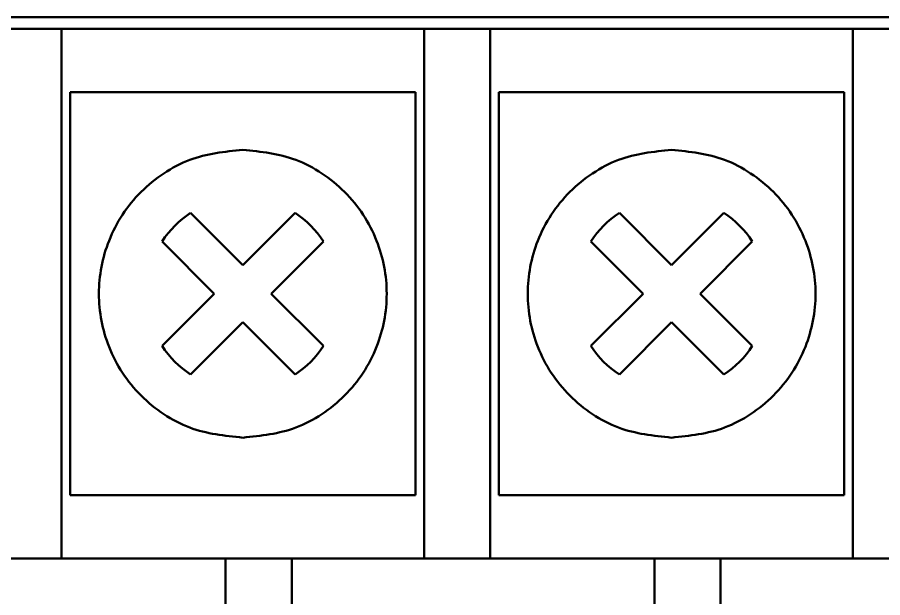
# Model space of a CAD drawing. Header units: millimetres. Extents: x 3520 to 8864, y 403 to 1747.
# Drawn here: x 7328.22 to 7343.25, y 1244.57 to 1254.65 of the extents above; entities that cross this region are included whole.
import ezdxf

# ---------------------------------------------------------------- set-up
doc = ezdxf.new("R2010")
doc.units = ezdxf.units.MM
doc.layers.add('main', color=5, linetype='Continuous', lineweight=50)

msp = doc.modelspace()

# ---------------------------------------------------------------- linework, layer by layer
at = {"layer": 'main', "color": 0, "linetype": 'Continuous'}
for p, q in [((7377.134, 1254.65, 1518.358), (7320.934, 1254.65, 1518.358)), ((7328.984, 1254.45, 1518.358), (7327.834, 1254.45, 1518.358)), ((7328.984, 1253.45, 1518.358), (7328.984, 1254.45, 1518.358)), ((7335.284, 1254.45, 1518.358), (7328.984, 1254.45, 1518.358)), ((7336.434, 1254.45, 1518.358), (7335.284, 1254.45, 1518.358)), ((7335.284, 1254.45, 1518.358), (7335.284, 1253.45, 1518.358)), ((7336.434, 1253.45, 1518.358), (7336.434, 1254.45, 1518.358)), ((7342.734, 1254.45, 1518.358), (7336.434, 1254.45, 1518.358)), ((7343.884, 1254.45, 1518.358), (7342.734, 1254.45, 1518.358)), ((7342.734, 1254.45, 1518.358), (7342.734, 1253.45, 1518.358)), ((7328.984, 1245.25, 1518.358), (7328.984, 1253.45, 1518.358)), ((7335.134, 1253.35, 1518.358), (7329.134, 1253.35, 1518.358)), ((7329.134, 1253.35, 1518.358), (7329.134, 1249.85, 1518.358)), ((7335.134, 1249.85, 1518.358), (7335.134, 1253.35, 1518.358)), ((7335.284, 1253.45, 1518.358), (7335.284, 1245.25, 1518.358)), ((7336.434, 1245.25, 1518.358), (7336.434, 1253.45, 1518.358)), ((7342.584, 1253.35, 1518.358), (7336.584, 1253.35, 1518.358)), ((7336.584, 1253.35, 1518.358), (7336.584, 1249.85, 1518.358)), ((7342.584, 1249.85, 1518.358), (7342.584, 1253.35, 1518.358)), ((7342.734, 1253.45, 1518.358), (7342.734, 1245.25, 1518.358)), ((7331.227, 1251.252, 1518.358), (7332.134, 1250.345, 1518.358)), ((7332.134, 1250.345, 1518.358), (7333.041, 1251.252, 1518.358)), ((7338.677, 1251.252, 1518.358), (7339.584, 1250.345, 1518.358)), ((7339.584, 1250.345, 1518.358), (7340.491, 1251.252, 1518.358)), ((7331.639, 1249.85, 1518.358), (7330.732, 1250.757, 1518.358)), ((7333.536, 1250.757, 1518.358), (7332.629, 1249.85, 1518.358)), ((7339.089, 1249.85, 1518.358), (7338.182, 1250.757, 1518.358)), ((7340.986, 1250.757, 1518.358), (7340.079, 1249.85, 1518.358)), ((7329.134, 1249.85, 1518.358), (7329.134, 1246.35, 1518.358)), ((7330.732, 1248.942, 1518.358), (7331.639, 1249.85, 1518.358)), ((7332.629, 1249.85, 1518.358), (7333.536, 1248.942, 1518.358)), ((7335.134, 1246.35, 1518.358), (7335.134, 1249.85, 1518.358)), ((7336.584, 1249.85, 1518.358), (7336.584, 1246.35, 1518.358)), ((7338.182, 1248.942, 1518.358), (7339.089, 1249.85, 1518.358)), ((7340.079, 1249.85, 1518.358), (7340.986, 1248.942, 1518.358)), ((7342.584, 1246.35, 1518.358), (7342.584, 1249.85, 1518.358)), ((7332.134, 1249.355, 1518.358), (7331.227, 1248.447, 1518.358)), ((7333.041, 1248.447, 1518.358), (7332.134, 1249.355, 1518.358)), ((7339.584, 1249.355, 1518.358), (7338.677, 1248.447, 1518.358)), ((7340.491, 1248.447, 1518.358), (7339.584, 1249.355, 1518.358)), ((7329.134, 1246.35, 1518.358), (7335.134, 1246.35, 1518.358)), ((7336.584, 1246.35, 1518.358), (7342.584, 1246.35, 1518.358)), ((7331.834, 1245.25, 1518.358), (7325.534, 1245.25, 1518.358)), ((7331.834, 1245.25, 1518.358), (7331.834, 1244.25, 1518.358)), ((7332.984, 1245.25, 1518.358), (7331.834, 1245.25, 1518.358)), ((7332.984, 1244.25, 1518.358), (7332.984, 1245.25, 1518.358)), ((7332.984, 1245.25, 1518.358), (7339.284, 1245.25, 1518.358)), ((7340.434, 1245.25, 1518.358), (7339.284, 1245.25, 1518.358)), ((7339.284, 1245.25, 1518.358), (7339.284, 1244.25, 1518.358)), ((7340.434, 1244.25, 1518.358), (7340.434, 1245.25, 1518.358)), ((7340.434, 1245.25, 1518.358), (7346.734, 1245.25, 1518.358))]:
    msp.add_line(p, q, dxfattribs=at)
for centre, start, end in [((7332.134, 1249.85, 1518.358), 122.9031, 147.0969), ((7332.134, 1249.85, 1518.358), 32.9031, 57.0969), ((7339.584, 1249.85, 1518.358), 122.9031, 147.0969), ((7339.584, 1249.85, 1518.358), 32.9031, 57.0969), ((7332.134, 1249.85, 1518.358), 212.9031, 237.0969), ((7332.134, 1249.85, 1518.358), 302.9031, 327.0969), ((7339.584, 1249.85, 1518.358), 212.9031, 237.0969), ((7339.584, 1249.85, 1518.358), 302.9031, 327.0969)]:
    msp.add_arc(centre, 1.67, start, end, dxfattribs=at)
for points, knots in [([(7332.134, 1247.35, 1518.358), (7331.82, 1247.383, 1518.358), (7331.334, 1247.435, 1518.358), (7330.751, 1247.746, 1518.358), (7330.354, 1248.069, 1518.358), (7330.029, 1248.467, 1518.358), (7329.728, 1249.05, 1518.358), (7329.573, 1249.85, 1518.358), (7329.728, 1250.649, 1518.358), (7330.029, 1251.232, 1518.358), (7330.354, 1251.63, 1518.358), (7330.751, 1251.953, 1518.358), (7331.334, 1252.264, 1518.358), (7331.82, 1252.316, 1518.358), (7332.134, 1252.35, 1518.358)], [0, 0, 0, 0, 0.119721, 0.184895, 0.25, 0.315173, 0.380278, 0.5, 0.619721, 0.684895, 0.75, 0.815173, 0.880279, 1, 1, 1, 1]), ([(7332.134, 1252.35, 1518.358), (7332.448, 1252.316, 1518.358), (7332.934, 1252.264, 1518.358), (7333.517, 1251.953, 1518.358), (7333.914, 1251.63, 1518.358), (7334.239, 1251.232, 1518.358), (7334.54, 1250.649, 1518.358), (7334.695, 1249.85, 1518.358), (7334.54, 1249.05, 1518.358), (7334.239, 1248.467, 1518.358), (7333.914, 1248.069, 1518.358), (7333.516, 1247.746, 1518.358), (7332.934, 1247.435, 1518.358), (7332.448, 1247.383, 1518.358), (7332.134, 1247.35, 1518.358)], [0, 0, 0, 0, 0.119721, 0.184895, 0.25, 0.315173, 0.380279, 0.5, 0.619722, 0.684895, 0.75, 0.815174, 0.880279, 1, 1, 1, 1]), ([(7339.584, 1247.35, 1518.358), (7339.27, 1247.383, 1518.358), (7338.784, 1247.435, 1518.358), (7338.201, 1247.746, 1518.358), (7337.804, 1248.069, 1518.358), (7337.479, 1248.467, 1518.358), (7337.178, 1249.05, 1518.358), (7337.023, 1249.85, 1518.358), (7337.178, 1250.649, 1518.358), (7337.479, 1251.232, 1518.358), (7337.804, 1251.63, 1518.358), (7338.201, 1251.953, 1518.358), (7338.784, 1252.264, 1518.358), (7339.27, 1252.316, 1518.358), (7339.584, 1252.35, 1518.358)], [0, 0, 0, 0, 0.119721, 0.184895, 0.25, 0.315173, 0.380278, 0.5, 0.619721, 0.684895, 0.75, 0.815173, 0.880279, 1, 1, 1, 1]), ([(7339.584, 1252.35, 1518.358), (7339.898, 1252.316, 1518.358), (7340.384, 1252.264, 1518.358), (7340.967, 1251.953, 1518.358), (7341.364, 1251.63, 1518.358), (7341.689, 1251.232, 1518.358), (7341.99, 1250.649, 1518.358), (7342.145, 1249.85, 1518.358), (7341.99, 1249.05, 1518.358), (7341.689, 1248.467, 1518.358), (7341.364, 1248.069, 1518.358), (7340.966, 1247.746, 1518.358), (7340.384, 1247.435, 1518.358), (7339.898, 1247.383, 1518.358), (7339.584, 1247.35, 1518.358)], [0, 0, 0, 0, 0.119721, 0.184895, 0.25, 0.315173, 0.380279, 0.5, 0.619722, 0.684895, 0.75, 0.815174, 0.880279, 1, 1, 1, 1])]:
    msp.add_open_spline(points, degree=3, knots=knots, dxfattribs=at)

doc.saveas('drawing.dxf')
